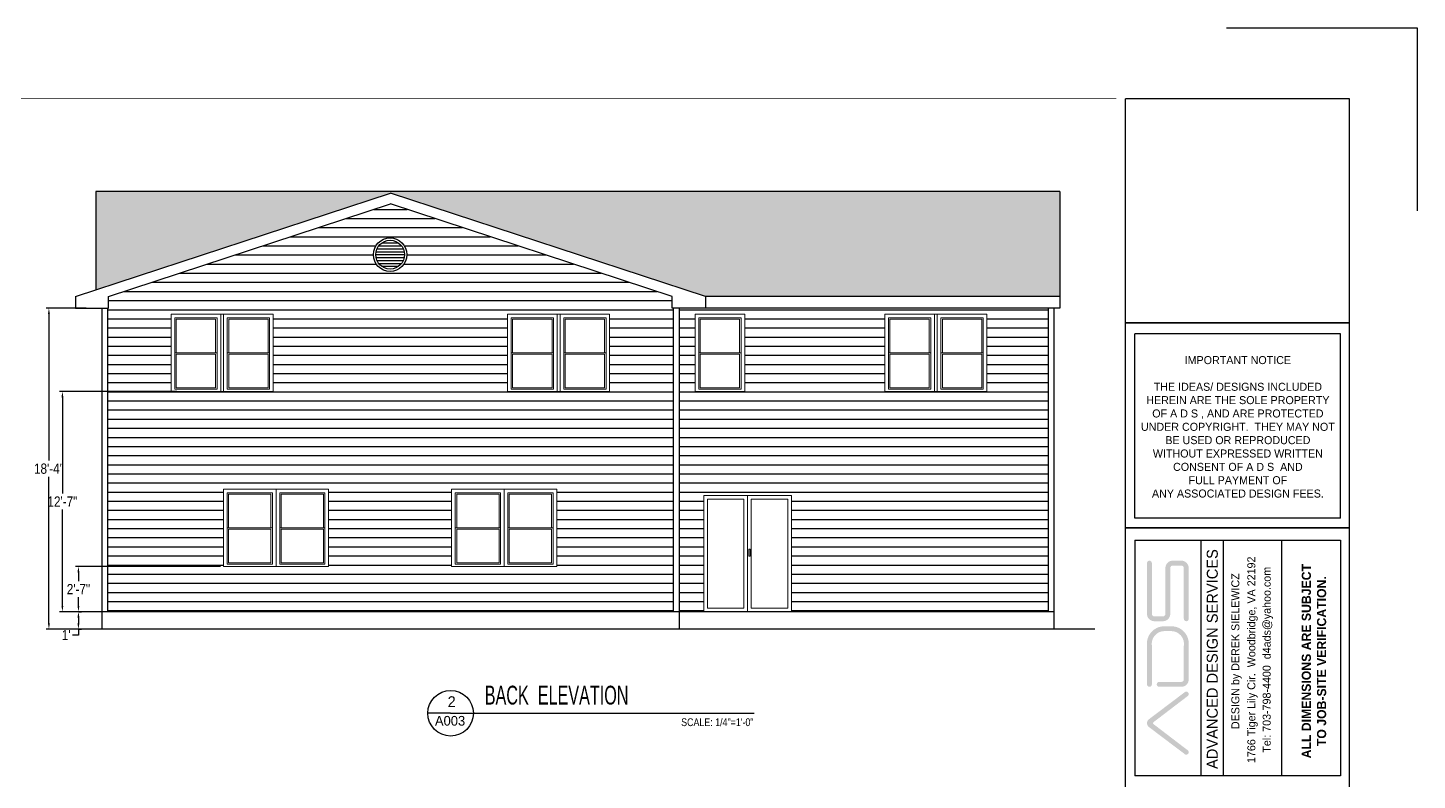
# Model space of a CAD drawing. Header units: inches. Extents: x -1842 to 12195, y -2228 to 2193.
# Drawn here: x 6454 to 7406, y 1028 to 1543 of the extents above; entities that cross this region are included whole.
import ezdxf

# ---------------------------------------------------------------- set-up
doc = ezdxf.new("R2010")
doc.units = ezdxf.units.IN
doc.header["$LTSCALE"] = 6
doc.header["$MEASUREMENT"] = 0
doc.linetypes.add('DASHED', pattern=[0.75, 0.5, -0.25])
doc.layers.add('A-GLAZ', color=151, linetype='Continuous', lineweight=13)
doc.layers.add('Title Block', color=7, linetype='Continuous')
doc.styles.add('ARCH', font='romans.shx', dxfattribs={"width": 0.75, "height": 8})
doc.styles.add('ARCHSTYLSHX', font='ARCHSTYL.SHX')
doc.styles.add('HS-DESIGN-PLAN', font='GOTHIC.TTF', dxfattribs={"height": 0.09375})
doc.styles.add('HS-DESIGN-TTLB', font='GOTHIC.TTF')
doc.styles.get("Standard").update_dxf_attribs({"font": 'ARIALN.TTF'})
doc.dimstyles.new('STANDARD$0', dxfattribs={"dimtxt": 6, "dimasz": 3, "dimexe": 4, "dimexo": 24, "dimgap": 0.5, "dimtad": 1, "dimdec": 1, "dimzin": 3, "dimdsep": 46, "dimlunit": 4, "dimtxsty": 'ARCHSTYLSHX', "dimblk1": 'OBLIQUE', "dimblk2": 'OBLIQUE', "dimsah": 1, "dimcen": 0.0625, "dimdle": 4, "dimadec": 0, "dimazin": 0, "dimtfac": 1, "dimtdec": 1, "dimtofl": 0, "dimtmove": 0, "dimatfit": 3, "dimldrblk": 'OBLIQUE', "dimfxl": 1, "dimfrac": 2, "dimtolj": 1, "dimtzin": 0, "dimlwd": 9, "dimlwe": 13, "dimarcsym": 0})
pattern_1 = [(180, (-2411.5, 0), (-4e-16, -6.25), [])]

# ---------------------------------------------------------------- blocks, each defined once
blk = doc.blocks.new('*D488')
at = {"layer": 'Defpoints', "color": 0, "transparency": 16777216}
for p in [(6588.05, 1174), (6488.59, 1143), (6588.05, 1143)]:
    blk.add_point(p, dxfattribs=at)
at = {"layer": 'Title Block', "color": 3, "lineweight": -2, "transparency": 16777216}
for p, q in [((6586.05, 1174), (6486.59, 1174)), ((6488.59, 1170), (6488.59, 1164.02)), ((6488.59, 1147), (6488.59, 1152.99)), ((6586.05, 1143), (6486.59, 1143))]:
    blk.add_line(p, q, dxfattribs=at)
at = {"layer": 'Title Block', "color": 3, "transparency": 16777216}
for points in [[(6487.92, 1170), (6489.25, 1170), (6488.59, 1174)], [(6487.92, 1147), (6489.25, 1147), (6488.59, 1143)]]:
    blk.add_solid(points, dxfattribs=at)
at = {"layer": 'Title Block', "color": 3, "transparency": 16777216, "insert": (6488.59, 1158.5), "char_height": 7, "attachment_point": 5}
blk.add_mtext('\\A1;2\'-7"', dxfattribs=at)
blk = doc.blocks.new('*D489')
at = {"layer": 'Defpoints', "color": 0, "transparency": 16777216}
for p in [(6557.96, 1294), (6477.6, 1143), (6557.96, 1143)]:
    blk.add_point(p, dxfattribs=at)
at = {"layer": 'Title Block', "color": 3, "lineweight": -2, "transparency": 16777216}
for p, q in [((6555.96, 1294), (6475.6, 1294)), ((6477.6, 1290), (6477.6, 1224.02)), ((6477.6, 1147), (6477.6, 1212.99)), ((6555.96, 1143), (6475.6, 1143))]:
    blk.add_line(p, q, dxfattribs=at)
at = {"layer": 'Title Block', "color": 3, "transparency": 16777216}
for points in [[(6476.94, 1290), (6478.27, 1290), (6477.6, 1294)], [(6476.94, 1147), (6478.27, 1147), (6477.6, 1143)]]:
    blk.add_solid(points, dxfattribs=at)
at = {"layer": 'Title Block', "color": 3, "transparency": 16777216, "insert": (6477.6, 1218.5), "char_height": 7, "attachment_point": 5}
blk.add_mtext('\\A1;12\'-7"', dxfattribs=at)
blk = doc.blocks.new('*D490')
at = {"layer": 'Defpoints', "color": 0, "transparency": 16777216}
for p in [(6487.09, 1143), (6487.09, 1131), (6488.59, 1131)]:
    blk.add_point(p, dxfattribs=at)
at = {"layer": 'Title Block', "color": 3, "lineweight": -2, "transparency": 16777216}
for p, q in [((6489.09, 1143), (6490.59, 1143)), ((6488.59, 1139), (6488.59, 1135)), ((6488.59, 1127), (6484.59, 1127)), ((6488.59, 1131), (6488.59, 1127)), ((6489.09, 1131), (6490.59, 1131))]:
    blk.add_line(p, q, dxfattribs=at)
at = {"layer": 'Title Block', "color": 3, "transparency": 16777216}
for points in [[(6487.92, 1139), (6489.25, 1139), (6488.59, 1143)], [(6487.92, 1135), (6489.25, 1135), (6488.59, 1131)]]:
    blk.add_solid(points, dxfattribs=at)
at = {"layer": 'Title Block', "color": 3, "transparency": 16777216, "insert": (6480.22, 1127), "char_height": 7, "attachment_point": 5}
blk.add_mtext("\\A1;1'", dxfattribs=at)
blk = doc.blocks.new('*D491')
at = {"layer": 'Defpoints', "color": 0, "transparency": 16777216}
for p in [(6495.83, 1351), (6468.36, 1131), (6498.37, 1131)]:
    blk.add_point(p, dxfattribs=at)
at = {"layer": 'Title Block', "color": 3, "lineweight": -2, "transparency": 16777216}
for p, q in [((6493.83, 1351), (6466.36, 1351)), ((6468.36, 1347), (6468.36, 1246.58)), ((6468.36, 1135), (6468.36, 1235.43)), ((6496.37, 1131), (6466.36, 1131))]:
    blk.add_line(p, q, dxfattribs=at)
at = {"layer": 'Title Block', "color": 3, "transparency": 16777216}
for points in [[(6467.69, 1347), (6469.03, 1347), (6468.36, 1351)], [(6467.69, 1135), (6469.03, 1135), (6468.36, 1131)]]:
    blk.add_solid(points, dxfattribs=at)
at = {"layer": 'Title Block', "color": 3, "transparency": 16777216, "insert": (6468.36, 1241), "char_height": 7, "attachment_point": 5}
blk.add_mtext('\\A1;18\'-4"', dxfattribs=at)

msp = doc.modelspace()

# ---------------------------------------------------------------- hatches: boundary and pattern name
h = msp.add_hatch()
h.set_pattern_fill('AR-RSHKE', color=15, scale=0.6)
h.set_pattern_definition([(0, (-2411.1, 1359.607), (15.3, 7.2), [3.6, -3, 4.2, -1.8, 5.4, -2.4]), (0, (-2407.5, 1359.907), (15.3, 7.2), [3, -11.4, 2.4, -3.6]), (0, (-2400.3, 1359.157), (15.3, 7.2), [1.8, -18.6]), (90, (-2411.1, 1359.6067), (-5.1, 7.2), [6.9, -21.9]), (90, (-2407.5, 1359.6067), (-5.1, 7.2), [6.75, -22.05]), (90, (-2404.5, 1359.6067), (-5.1, 7.2), [6.3, -22.5]), (90, (-2400.3, 1359.1567), (-5.1, 7.2), [6.9, -21.9]), (90, (-2398.5, 1359.1567), (-5.1, 7.2), [6.9, -21.9]), (90, (-2393.1, 1359.6067), (-5.1, 7.2), [6.6, -22.2])])
h.paths.add_polyline_path([(6702.4515449, 1429.9707975), (6918.3515449, 1359.0011909), (7161.3515449, 1359.0011909), (7161.3515449, 1431.0011909), (6500.5515449, 1431.0011909), (6500.5515449, 1363.6032034)])
h = msp.add_hatch()
h.set_pattern_fill('ANSI31', color=256, scale=16, angle=135)
h.set_pattern_definition([(180, (-6371.9983, -5172.2536), (-2e-16, -2), [])])
h.paths.add_polyline_path([(6712.1075663, 1387.7100466, 1), (6692.398202, 1387.7100466, 1)])
at = {"layer": 'Title Block', "linetype": 'DASHED'}
h = msp.add_hatch(dxfattribs=at)
h.set_pattern_fill('ANSI31', color=253, scale=50, angle=135)
h.set_pattern_definition(pattern_1)
h.paths.add_polyline_path([(6896.3515449, 1351.0011909), (6895.7228181, 1351.0011909), (6895.7228181, 1358.9886271), (6702.4515449, 1422.5198277), (6509.1802717, 1358.9886271), (6509.1802717, 1351.0011909), (6508.5515449, 1351.0011909), (6508.5515449, 1143.0011909), (6896.3515449, 1143.0011909)])
h.paths.add_polyline_path([(6816.44191, 1227.0011909), (6816.44191, 1174.0011909), (6780.44191, 1174.0011909), (6744.44191, 1174.0011909), (6744.44191, 1227.0011909), (6780.44191, 1227.0011909)], flags=16)
h.paths.add_polyline_path([(6782.94191, 1224.5011909), (6813.94191, 1224.5011909), (6813.94191, 1200.5011909), (6813.94191, 1175.5011909), (6782.94191, 1175.5011909), (6782.94191, 1200.5011909)], flags=0)
h.paths.add_polyline_path([(6777.94191, 1224.5011909), (6777.94191, 1200.5011909), (6777.94191, 1175.5011909), (6746.94191, 1175.5011909), (6746.94191, 1200.5011909), (6746.94191, 1224.5011909)], flags=0)
h.paths.add_polyline_path([(6783.94191, 1223.5011909), (6812.94191, 1223.5011909), (6812.94191, 1200.5011909), (6783.94191, 1200.5011909)], flags=0)
h.paths.add_polyline_path([(6776.94191, 1223.5011909), (6776.94191, 1200.5011909), (6747.94191, 1200.5011909), (6747.94191, 1223.5011909)], flags=0)
h.paths.add_polyline_path([(6782.7639021, 1294.0011909), (6782.7639021, 1347.0011909), (6816.7639021, 1347.0011909), (6818.7639021, 1347.0011909), (6852.7639021, 1347.0011909), (6852.7639021, 1294.0011909), (6818.7639021, 1294.0011909), (6816.7639021, 1294.0011909)], flags=16)
h.paths.add_polyline_path([(6785.2639021, 1295.5011909), (6785.2639021, 1320.5011909), (6785.2639021, 1344.5011909), (6814.2639021, 1344.5011909), (6814.2639021, 1320.5011909), (6814.2639021, 1295.5011909)], flags=0)
h.paths.add_polyline_path([(6786.2639021, 1296.5011909), (6786.2639021, 1319.5011909), (6813.2639021, 1319.5011909), (6813.2639021, 1296.5011909)], flags=0)
h.paths.add_polyline_path([(6783.94191, 1199.5011909), (6812.94191, 1199.5011909), (6812.94191, 1176.5011909), (6783.94191, 1176.5011909)], flags=0)
h.paths.add_polyline_path([(6776.94191, 1199.5011909), (6776.94191, 1176.5011909), (6747.94191, 1176.5011909), (6747.94191, 1199.5011909)], flags=0)
h.paths.add_polyline_path([(6821.2639021, 1295.5011909), (6821.2639021, 1320.5011909), (6821.2639021, 1344.5011909), (6850.2639021, 1344.5011909), (6850.2639021, 1320.5011909), (6850.2639021, 1295.5011909)], flags=0)
h.paths.add_polyline_path([(6822.2639021, 1296.5011909), (6822.2639021, 1319.5011909), (6849.2639021, 1319.5011909), (6849.2639021, 1296.5011909)], flags=0)
h.paths.add_polyline_path([(6786.2639021, 1320.5011909), (6786.2639021, 1343.5011909), (6813.2639021, 1343.5011909), (6813.2639021, 1320.5011909)], flags=0)
h.paths.add_polyline_path([(6822.2639021, 1320.5011909), (6822.2639021, 1343.5011909), (6849.2639021, 1343.5011909), (6849.2639021, 1320.5011909)], flags=0)
h.paths.add_polyline_path([(6660.0515449, 1227.0011909), (6660.0515449, 1174.0011909), (6624.0515449, 1174.0011909), (6588.0515449, 1174.0011909), (6588.0515449, 1227.0011909), (6624.0515449, 1227.0011909)], flags=16)
h.paths.add_polyline_path([(6657.5515449, 1224.5011909), (6657.5515449, 1200.5011909), (6657.5515449, 1175.5011909), (6626.5515449, 1175.5011909), (6626.5515449, 1200.5011909), (6626.5515449, 1224.5011909)], flags=0)
h.paths.add_polyline_path([(6656.5515449, 1223.5011909), (6656.5515449, 1200.5011909), (6627.5515449, 1200.5011909), (6627.5515449, 1223.5011909)], flags=0)
h.paths.add_polyline_path([(6656.5515449, 1199.5011909), (6656.5515449, 1176.5011909), (6627.5515449, 1176.5011909), (6627.5515449, 1199.5011909)], flags=0)
h.paths.add_polyline_path([(6690.798202, 1387.7100466, -1), (6713.7075663, 1387.7100466, -1)], flags=16)
h.paths.add_polyline_path([(6692.398202, 1387.7100466, -1), (6712.1075663, 1387.7100466, -1)], flags=0)
h.paths.add_polyline_path([(6621.5515449, 1224.5011909), (6621.5515449, 1200.5011909), (6621.5515449, 1175.5011909), (6590.5515449, 1175.5011909), (6590.5515449, 1200.5011909), (6590.5515449, 1224.5011909)], flags=0)
h.paths.add_polyline_path([(6620.5515449, 1223.5011909), (6620.5515449, 1200.5011909), (6591.5515449, 1200.5011909), (6591.5515449, 1223.5011909)], flags=0)
h.paths.add_polyline_path([(6622.1391877, 1294.0011909), (6588.1391877, 1294.0011909), (6586.1391877, 1294.0011909), (6552.1391877, 1294.0011909), (6552.1391877, 1347.0011909), (6586.1391877, 1347.0011909), (6588.1391877, 1347.0011909), (6622.1391877, 1347.0011909)], flags=16)
h.paths.add_polyline_path([(6619.6391877, 1295.5011909), (6590.6391877, 1295.5011909), (6590.6391877, 1320.5011909), (6590.6391877, 1344.5011909), (6619.6391877, 1344.5011909), (6619.6391877, 1320.5011909)], flags=0)
h.paths.add_polyline_path([(6618.6391877, 1296.5011909), (6591.6391877, 1296.5011909), (6591.6391877, 1319.5011909), (6618.6391877, 1319.5011909)], flags=0)
h.paths.add_polyline_path([(6620.5515449, 1199.5011909), (6620.5515449, 1176.5011909), (6591.5515449, 1176.5011909), (6591.5515449, 1199.5011909)], flags=0)
h.paths.add_polyline_path([(6591.6391877, 1320.5011909), (6591.6391877, 1343.5011909), (6618.6391877, 1343.5011909), (6618.6391877, 1320.5011909)], flags=0)
h.paths.add_polyline_path([(6583.6391877, 1295.5011909), (6554.6391877, 1295.5011909), (6554.6391877, 1320.5011909), (6554.6391877, 1344.5011909), (6583.6391877, 1344.5011909), (6583.6391877, 1320.5011909)], flags=0)
h.paths.add_polyline_path([(6582.6391877, 1296.5011909), (6555.6391877, 1296.5011909), (6555.6391877, 1319.5011909), (6582.6391877, 1319.5011909)], flags=0)
h.paths.add_polyline_path([(6555.6391877, 1320.5011909), (6555.6391877, 1343.5011909), (6582.6391877, 1343.5011909), (6582.6391877, 1320.5011909)], flags=0)
h = msp.add_hatch(dxfattribs=at)
h.set_pattern_fill('ANSI31', color=253, scale=50, angle=135)
h.set_pattern_definition(pattern_1)
h.paths.add_polyline_path([(7153.3515449, 1351.0011909), (6918.3515449, 1351.0011909), (6900.3515449, 1351.0011909), (6900.3515449, 1251.0011909), (6900.3515449, 1143.0011909), (6917.3515449, 1143.0011909), (6917.3515449, 1222.6788108), (6947.3515449, 1222.6788108), (6977.3515449, 1222.6788108), (6977.3515449, 1143.0011909), (7153.3515449, 1143.0011909)])
h.paths.add_polyline_path([(7041.3515449, 1294.0011909), (7041.3515449, 1347.0011909), (7075.3515449, 1347.0011909), (7077.3515449, 1347.0011909), (7111.3515449, 1347.0011909), (7111.3515449, 1294.0011909), (7077.3515449, 1294.0011909), (7075.3515449, 1294.0011909)], flags=16)
h.paths.add_polyline_path([(7043.8515449, 1295.5011909), (7043.8515449, 1320.5011909), (7043.8515449, 1344.5011909), (7072.8515449, 1344.5011909), (7072.8515449, 1320.5011909), (7072.8515449, 1295.5011909)], flags=0)
h.paths.add_polyline_path([(7044.8515449, 1296.5011909), (7044.8515449, 1319.5011909), (7071.8515449, 1319.5011909), (7071.8515449, 1296.5011909)], flags=0)
h.paths.add_polyline_path([(7079.8515449, 1295.5011909), (7079.8515449, 1320.5011909), (7079.8515449, 1344.5011909), (7108.8515449, 1344.5011909), (7108.8515449, 1320.5011909), (7108.8515449, 1295.5011909)], flags=0)
h.paths.add_polyline_path([(7080.8515449, 1296.5011909), (7080.8515449, 1319.5011909), (7107.8515449, 1319.5011909), (7107.8515449, 1296.5011909)], flags=0)
h.paths.add_polyline_path([(7044.8515449, 1320.5011909), (7044.8515449, 1343.5011909), (7071.8515449, 1343.5011909), (7071.8515449, 1320.5011909)], flags=0)
h.paths.add_polyline_path([(7080.8515449, 1320.5011909), (7080.8515449, 1343.5011909), (7107.8515449, 1343.5011909), (7107.8515449, 1320.5011909)], flags=0)
h.paths.add_polyline_path([(6945.3515449, 1294.0011909), (6911.3515449, 1294.0011909), (6911.3515449, 1347.0011909), (6945.3515449, 1347.0011909)], flags=16)
h.paths.add_polyline_path([(6942.8515449, 1295.5011909), (6913.8515449, 1295.5011909), (6913.8515449, 1320.5011909), (6913.8515449, 1344.5011909), (6942.8515449, 1344.5011909), (6942.8515449, 1320.5011909)], flags=0)
h.paths.add_polyline_path([(6941.8515449, 1296.5011909), (6914.8515449, 1296.5011909), (6914.8515449, 1319.5011909), (6941.8515449, 1319.5011909)], flags=0)
h.paths.add_polyline_path([(6914.8515449, 1320.5011909), (6914.8515449, 1343.5011909), (6941.8515449, 1343.5011909), (6941.8515449, 1320.5011909)], flags=0)
at = {"layer": 'Title Block'}
h = msp.add_hatch(color=256, dxfattribs=at)
h.paths.add_polyline_path([(7249.0414237, 1085.2007088, 0.1912949762), (7249.7094038, 1086.2357146), (7249.7094038, 1086.8827609, 0.1065363828), (7249.4308099, 1087.5283805, 0.1989123674), (7248.3476186, 1088.2051502), (7247.7969433, 1088.2051502, 0.1139636446), (7247.1031382, 1087.9177667), (7222.5233649, 1069.3396385, 0.5149988252), (7222.5233649, 1063.9055228), (7247.1031382, 1045.3273946, 0.1139636446), (7247.7969433, 1045.0400111), (7248.3476186, 1045.0400111, 0.1989123674), (7249.4308099, 1045.7167808, 0.1065363829), (7249.7094038, 1046.3624004), (7249.7094038, 1047.0094467, 0.1912949762), (7249.0414237, 1048.0444525), (7225.6269958, 1065.9289213, -0.5343557179), (7225.6269958, 1067.31624)])
h.paths.add_polyline_path([(7244.7030532, 1091.5427173, 0.4142135624), (7249.7094038, 1096.5490679), (7249.7094038, 1119.6888045, 0.440849221), (7238.027919, 1133.0390729), (7232.8055681, 1133.0390729, 0.440849221), (7221.1240833, 1119.6888045), (7221.1240833, 1093.2115008, 0.4142135624), (7222.7928668, 1091.5427173, 0.4142135624), (7224.4616504, 1093.2115008), (7224.4616504, 1119.6888045, -0.4500136067), (7232.8055681, 1129.7015058), (7238.027919, 1129.7015058, -0.4500136067), (7246.3718367, 1119.6888045), (7246.3718367, 1096.5490679, -0.4142135624), (7244.7030532, 1094.8802844), (7229.468001, 1094.8802844, 0.4142135624), (7227.7992175, 1093.2115008, 0.4142135624), (7229.468001, 1091.5427173)])
h.paths.add_polyline_path([(7233.74796, 1141.480773, -0.4142135624), (7232.0791765, 1139.8119895), (7226.1304339, 1139.8119895, -0.4142135624), (7224.4616504, 1141.480773), (7224.4616504, 1176.3019944, 0.4142135624), (7222.7928668, 1177.9707779, 0.4142135624), (7221.1240833, 1176.3019944), (7221.1240833, 1141.480773, 0.4142135624), (7226.1304339, 1136.4744224), (7232.0791765, 1136.4744224, 0.4142135624), (7237.0855271, 1141.480773), (7237.0855271, 1172.9644273, -0.4142135624), (7238.7543106, 1174.6332108), (7244.7030532, 1174.6332108, -0.4142135624), (7246.3718367, 1172.9644273), (7246.3718367, 1138.1432059, 0.4142135624), (7248.0406203, 1136.4744224, 0.4142135624), (7249.7094038, 1138.1432059), (7249.7094038, 1172.9644273, 0.4142135624), (7244.7030532, 1177.9707779), (7238.7543106, 1177.9707779, 0.4142135624), (7233.74796, 1172.9644273)])
h = msp.add_hatch(color=256, dxfattribs=at)
h.paths.add_polyline_path([(7249.0414237, 1085.2007088, 0.1912949762), (7249.7094038, 1086.2357146), (7249.7094038, 1086.8827609, 0.1065363828), (7249.4308099, 1087.5283805, 0.1989123674), (7248.3476186, 1088.2051502), (7247.7969433, 1088.2051502, 0.1139636446), (7247.1031382, 1087.9177667), (7222.5233649, 1069.3396385, 0.5149988252), (7222.5233649, 1063.9055228), (7247.1031382, 1045.3273946, 0.1139636446), (7247.7969433, 1045.0400111), (7248.3476186, 1045.0400111, 0.1989123674), (7249.4308099, 1045.7167808, 0.1065363829), (7249.7094038, 1046.3624004), (7249.7094038, 1047.0094467, 0.1912949762), (7249.0414237, 1048.0444525), (7225.6269958, 1065.9289213, -0.5343557179), (7225.6269958, 1067.31624)])
h.paths.add_polyline_path([(7244.7030532, 1091.5427173, 0.4142135624), (7249.7094038, 1096.5490679), (7249.7094038, 1119.6888045, 0.440849221), (7238.027919, 1133.0390729), (7232.8055681, 1133.0390729, 0.440849221), (7221.1240833, 1119.6888045), (7221.1240833, 1093.2115008, 0.4142135624), (7222.7928668, 1091.5427173, 0.4142135624), (7224.4616504, 1093.2115008), (7224.4616504, 1119.6888045, -0.4500136067), (7232.8055681, 1129.7015058), (7238.027919, 1129.7015058, -0.4500136067), (7246.3718367, 1119.6888045), (7246.3718367, 1096.5490679, -0.4142135624), (7244.7030532, 1094.8802844), (7229.468001, 1094.8802844, 0.4142135624), (7227.7992175, 1093.2115008, 0.4142135624), (7229.468001, 1091.5427173)])
h.paths.add_polyline_path([(7233.74796, 1141.480773, -0.4142135624), (7232.0791765, 1139.8119895), (7226.1304339, 1139.8119895, -0.4142135624), (7224.4616504, 1141.480773), (7224.4616504, 1176.3019944, 0.4142135624), (7222.7928668, 1177.9707779, 0.4142135624), (7221.1240833, 1176.3019944), (7221.1240833, 1141.480773, 0.4142135624), (7226.1304339, 1136.4744224), (7232.0791765, 1136.4744224, 0.4142135624), (7237.0855271, 1141.480773), (7237.0855271, 1172.9644273, -0.4142135624), (7238.7543106, 1174.6332108), (7244.7030532, 1174.6332108, -0.4142135624), (7246.3718367, 1172.9644273), (7246.3718367, 1138.1432059, 0.4142135624), (7248.0406203, 1136.4744224, 0.4142135624), (7249.7094038, 1138.1432059), (7249.7094038, 1172.9644273, 0.4142135624), (7244.7030532, 1177.9707779), (7238.7543106, 1177.9707779, 0.4142135624), (7233.74796, 1172.9644273)])

# ---------------------------------------------------------------- linework, layer by layer
for p, q in [((6486.5515449, 1359.0011909), (6702.4515449, 1429.9707975)), ((7161.3515449, 1431.0011909), (6500.5515449, 1431.0011909)), ((6500.5515449, 1431.0011909), (6500.5515449, 1363.6032034)), ((6918.3515449, 1359.0011909), (6702.4515449, 1429.9707975)), ((7161.3515449, 1431.0011909), (7161.3515449, 1351.0011909)), ((6509.1802717, 1358.9886271), (6702.4515449, 1422.5198277)), ((6895.7228181, 1358.9886271), (6702.4515449, 1422.5198277)), ((6486.5515449, 1359.0011909), (6486.5515449, 1351.0011909)), ((6509.1802717, 1351.0011909), (6509.1802717, 1358.9760634)), ((6895.7228181, 1351.0011909), (6895.7228181, 1358.9760634)), ((7161.3515449, 1359.0011909), (6918.3515449, 1359.0011909)), ((6918.3515449, 1359.0011909), (6918.3515449, 1351.0011909)), ((6486.5515449, 1351.0011909), (6509.1802717, 1351.0011909)), ((6504.5515449, 1351.0011909), (6504.5515449, 1131.0011909)), ((6508.5515449, 1351.0011909), (6508.5515449, 1143.0011909)), ((6918.3515449, 1351.0011909), (6895.7228181, 1351.0011909)), ((6896.3515449, 1351.0011909), (6896.3515449, 1143.0011909)), ((6900.3515449, 1351.0011909), (6900.3515449, 1131.0011909)), ((6900.3515449, 1351.0011909), (6900.3515449, 1251.0011909)), ((7161.3515449, 1351.0011909), (6918.3515449, 1351.0011909)), ((7153.3515449, 1351.0011909), (7153.3515449, 1143.0011909)), ((7157.3515449, 1351.0011909), (7157.3515449, 1131.0011909)), ((7157.3515449, 1143.0011909), (6504.5515449, 1143.0011909)), ((7185.3490218, 1131.0011909), (6484.0504856, 1131.0011909)), ((6743.7238475, 1073.4100387), (6728.093459, 1073.4100387)), ((6743.7238475, 1073.4100387), (6728.093459, 1073.4100387)), ((6743.7238475, 1073.4100387), (6951.920014, 1073.4100387)), ((6743.7238475, 1073.4100387), (6951.920014, 1073.4100387))]:
    msp.add_line(p, q)
msp.add_lwpolyline([(5705.046575, 1494.6223555, 0.5, 0.5, 0), (7200.1058097, 1494.6223555, 0, 0, 0), (7200.1058097, 368.173134, 0.5, 0.5, 0), (5705.046575, 368.173134, 0.5, 0.5, 0)], format="xyseb")
for centre, radius in [((6702.2528842, 1387.7100466), 11.4546822), ((6702.2528842, 1387.7100466), 9.8546822), ((6743.7238475, 1073.4100387), 15.6303885), ((6743.7238475, 1073.4100387), 15.6303885)]:
    msp.add_circle(centre, radius)
at = {"layer": 'A-GLAZ', "lineweight": 9}
for p, q in [((6586.1391877, 1347.0011909), (6552.1391877, 1347.0011909)), ((6552.1391877, 1347.0011909), (6586.1391877, 1347.0011909)), ((6552.1391877, 1347.0011909), (6586.1391877, 1347.0011909)), ((6552.1391877, 1294.0011909), (6552.1391877, 1347.0011909)), ((6583.6391877, 1344.5011909), (6554.6391877, 1344.5011909)), ((6554.6391877, 1320.5011909), (6554.6391877, 1344.5011909)), ((6555.6391877, 1343.5011909), (6555.6391877, 1320.5011909)), ((6555.6391877, 1343.5011909), (6582.6391877, 1343.5011909)), ((6582.6391877, 1343.5011909), (6582.6391877, 1320.5011909)), ((6583.6391877, 1320.5011909), (6583.6391877, 1344.5011909)), ((6586.1391877, 1347.0011909), (6586.1391877, 1294.0011909)), ((6586.1391877, 1347.0011909), (6588.1391877, 1347.0011909)), ((6622.1391877, 1347.0011909), (6588.1391877, 1347.0011909)), ((6588.1391877, 1347.0011909), (6622.1391877, 1347.0011909)), ((6588.1391877, 1347.0011909), (6622.1391877, 1347.0011909)), ((6588.1391877, 1294.0011909), (6588.1391877, 1347.0011909)), ((6619.6391877, 1344.5011909), (6590.6391877, 1344.5011909)), ((6590.6391877, 1320.5011909), (6590.6391877, 1344.5011909)), ((6591.6391877, 1343.5011909), (6591.6391877, 1320.5011909)), ((6591.6391877, 1343.5011909), (6618.6391877, 1343.5011909)), ((6618.6391877, 1343.5011909), (6618.6391877, 1320.5011909)), ((6619.6391877, 1320.5011909), (6619.6391877, 1344.5011909)), ((6622.1391877, 1347.0011909), (6622.1391877, 1294.0011909)), ((6816.7639021, 1347.0011909), (6782.7639021, 1347.0011909)), ((6782.7639021, 1347.0011909), (6816.7639021, 1347.0011909)), ((6782.7639021, 1347.0011909), (6816.7639021, 1347.0011909)), ((6782.7639021, 1294.0011909), (6782.7639021, 1347.0011909)), ((6814.2639021, 1344.5011909), (6785.2639021, 1344.5011909)), ((6785.2639021, 1320.5011909), (6785.2639021, 1344.5011909)), ((6786.2639021, 1343.5011909), (6786.2639021, 1320.5011909)), ((6786.2639021, 1343.5011909), (6813.2639021, 1343.5011909)), ((6813.2639021, 1343.5011909), (6813.2639021, 1320.5011909)), ((6814.2639021, 1320.5011909), (6814.2639021, 1344.5011909)), ((6816.7639021, 1347.0011909), (6816.7639021, 1294.0011909)), ((6816.7639021, 1347.0011909), (6818.7639021, 1347.0011909)), ((6852.7639021, 1347.0011909), (6818.7639021, 1347.0011909)), ((6818.7639021, 1347.0011909), (6852.7639021, 1347.0011909)), ((6818.7639021, 1347.0011909), (6852.7639021, 1347.0011909)), ((6818.7639021, 1294.0011909), (6818.7639021, 1347.0011909)), ((6850.2639021, 1344.5011909), (6821.2639021, 1344.5011909)), ((6821.2639021, 1320.5011909), (6821.2639021, 1344.5011909)), ((6822.2639021, 1343.5011909), (6822.2639021, 1320.5011909)), ((6822.2639021, 1343.5011909), (6849.2639021, 1343.5011909)), ((6849.2639021, 1343.5011909), (6849.2639021, 1320.5011909)), ((6850.2639021, 1320.5011909), (6850.2639021, 1344.5011909)), ((6852.7639021, 1347.0011909), (6852.7639021, 1294.0011909)), ((6945.3515449, 1347.0011909), (6911.3515449, 1347.0011909)), ((6911.3515449, 1347.0011909), (6945.3515449, 1347.0011909)), ((6911.3515449, 1347.0011909), (6945.3515449, 1347.0011909)), ((6911.3515449, 1294.0011909), (6911.3515449, 1347.0011909)), ((6942.8515449, 1344.5011909), (6913.8515449, 1344.5011909)), ((6913.8515449, 1320.5011909), (6913.8515449, 1344.5011909)), ((6914.8515449, 1343.5011909), (6914.8515449, 1320.5011909)), ((6914.8515449, 1343.5011909), (6941.8515449, 1343.5011909)), ((6941.8515449, 1343.5011909), (6941.8515449, 1320.5011909)), ((6942.8515449, 1320.5011909), (6942.8515449, 1344.5011909)), ((6945.3515449, 1347.0011909), (6945.3515449, 1294.0011909)), ((7075.3515449, 1347.0011909), (7041.3515449, 1347.0011909)), ((7041.3515449, 1347.0011909), (7075.3515449, 1347.0011909)), ((7041.3515449, 1347.0011909), (7075.3515449, 1347.0011909)), ((7041.3515449, 1294.0011909), (7041.3515449, 1347.0011909)), ((7072.8515449, 1344.5011909), (7043.8515449, 1344.5011909)), ((7043.8515449, 1320.5011909), (7043.8515449, 1344.5011909)), ((7044.8515449, 1343.5011909), (7044.8515449, 1320.5011909)), ((7044.8515449, 1343.5011909), (7071.8515449, 1343.5011909)), ((7071.8515449, 1343.5011909), (7071.8515449, 1320.5011909)), ((7072.8515449, 1320.5011909), (7072.8515449, 1344.5011909)), ((7075.3515449, 1347.0011909), (7075.3515449, 1294.0011909)), ((7075.3515449, 1347.0011909), (7077.3515449, 1347.0011909)), ((7111.3515449, 1347.0011909), (7077.3515449, 1347.0011909)), ((7077.3515449, 1347.0011909), (7111.3515449, 1347.0011909)), ((7077.3515449, 1347.0011909), (7111.3515449, 1347.0011909)), ((7077.3515449, 1294.0011909), (7077.3515449, 1347.0011909)), ((7108.8515449, 1344.5011909), (7079.8515449, 1344.5011909)), ((7079.8515449, 1320.5011909), (7079.8515449, 1344.5011909)), ((7080.8515449, 1343.5011909), (7080.8515449, 1320.5011909)), ((7080.8515449, 1343.5011909), (7107.8515449, 1343.5011909)), ((7107.8515449, 1343.5011909), (7107.8515449, 1320.5011909)), ((7108.8515449, 1320.5011909), (7108.8515449, 1344.5011909)), ((7111.3515449, 1347.0011909), (7111.3515449, 1294.0011909)), ((6554.6391877, 1320.5011909), (6554.6391877, 1295.5011909)), ((6554.6391877, 1320.5011909), (6583.6391877, 1320.5011909)), ((6555.6391877, 1319.5011909), (6555.6391877, 1296.5011909)), ((6555.6391877, 1319.5011909), (6582.6391877, 1319.5011909)), ((6582.6391877, 1296.5011909), (6582.6391877, 1319.5011909)), ((6583.6391877, 1295.5011909), (6583.6391877, 1320.5011909)), ((6590.6391877, 1320.5011909), (6590.6391877, 1295.5011909)), ((6590.6391877, 1320.5011909), (6619.6391877, 1320.5011909)), ((6591.6391877, 1319.5011909), (6591.6391877, 1296.5011909)), ((6591.6391877, 1319.5011909), (6618.6391877, 1319.5011909)), ((6618.6391877, 1296.5011909), (6618.6391877, 1319.5011909)), ((6619.6391877, 1295.5011909), (6619.6391877, 1320.5011909)), ((6785.2639021, 1320.5011909), (6785.2639021, 1295.5011909)), ((6785.2639021, 1320.5011909), (6814.2639021, 1320.5011909)), ((6786.2639021, 1319.5011909), (6786.2639021, 1296.5011909)), ((6786.2639021, 1319.5011909), (6813.2639021, 1319.5011909)), ((6813.2639021, 1296.5011909), (6813.2639021, 1319.5011909)), ((6814.2639021, 1295.5011909), (6814.2639021, 1320.5011909)), ((6821.2639021, 1320.5011909), (6821.2639021, 1295.5011909)), ((6821.2639021, 1320.5011909), (6850.2639021, 1320.5011909)), ((6822.2639021, 1319.5011909), (6822.2639021, 1296.5011909)), ((6822.2639021, 1319.5011909), (6849.2639021, 1319.5011909)), ((6849.2639021, 1296.5011909), (6849.2639021, 1319.5011909)), ((6850.2639021, 1295.5011909), (6850.2639021, 1320.5011909)), ((6913.8515449, 1320.5011909), (6913.8515449, 1295.5011909)), ((6913.8515449, 1320.5011909), (6942.8515449, 1320.5011909)), ((6914.8515449, 1319.5011909), (6914.8515449, 1296.5011909)), ((6914.8515449, 1319.5011909), (6941.8515449, 1319.5011909)), ((6941.8515449, 1296.5011909), (6941.8515449, 1319.5011909)), ((6942.8515449, 1295.5011909), (6942.8515449, 1320.5011909)), ((7043.8515449, 1320.5011909), (7043.8515449, 1295.5011909)), ((7043.8515449, 1320.5011909), (7072.8515449, 1320.5011909)), ((7044.8515449, 1319.5011909), (7044.8515449, 1296.5011909)), ((7044.8515449, 1319.5011909), (7071.8515449, 1319.5011909)), ((7071.8515449, 1296.5011909), (7071.8515449, 1319.5011909)), ((7072.8515449, 1295.5011909), (7072.8515449, 1320.5011909)), ((7079.8515449, 1320.5011909), (7079.8515449, 1295.5011909)), ((7079.8515449, 1320.5011909), (7108.8515449, 1320.5011909)), ((7080.8515449, 1319.5011909), (7080.8515449, 1296.5011909)), ((7080.8515449, 1319.5011909), (7107.8515449, 1319.5011909)), ((7107.8515449, 1296.5011909), (7107.8515449, 1319.5011909)), ((7108.8515449, 1295.5011909), (7108.8515449, 1320.5011909)), ((6554.6391877, 1295.5011909), (6583.6391877, 1295.5011909)), ((6555.6391877, 1296.5011909), (6582.6391877, 1296.5011909)), ((6590.6391877, 1295.5011909), (6619.6391877, 1295.5011909)), ((6591.6391877, 1296.5011909), (6618.6391877, 1296.5011909)), ((6785.2639021, 1295.5011909), (6814.2639021, 1295.5011909)), ((6786.2639021, 1296.5011909), (6813.2639021, 1296.5011909)), ((6821.2639021, 1295.5011909), (6850.2639021, 1295.5011909)), ((6822.2639021, 1296.5011909), (6849.2639021, 1296.5011909)), ((6913.8515449, 1295.5011909), (6942.8515449, 1295.5011909)), ((6914.8515449, 1296.5011909), (6941.8515449, 1296.5011909)), ((7043.8515449, 1295.5011909), (7072.8515449, 1295.5011909)), ((7044.8515449, 1296.5011909), (7071.8515449, 1296.5011909)), ((7079.8515449, 1295.5011909), (7108.8515449, 1295.5011909)), ((7080.8515449, 1296.5011909), (7107.8515449, 1296.5011909)), ((6552.1391877, 1294.0011909), (6586.1391877, 1294.0011909)), ((6586.1391877, 1294.0011909), (6552.1391877, 1294.0011909)), ((6552.1391877, 1294.0011909), (6586.1391877, 1294.0011909)), ((6586.1391877, 1294.0011909), (6552.1391877, 1294.0011909)), ((6586.1391877, 1294.0011909), (6588.1391877, 1294.0011909)), ((6588.1391877, 1294.0011909), (6622.1391877, 1294.0011909)), ((6622.1391877, 1294.0011909), (6588.1391877, 1294.0011909)), ((6588.1391877, 1294.0011909), (6622.1391877, 1294.0011909)), ((6622.1391877, 1294.0011909), (6588.1391877, 1294.0011909)), ((6782.7639021, 1294.0011909), (6816.7639021, 1294.0011909)), ((6816.7639021, 1294.0011909), (6782.7639021, 1294.0011909)), ((6782.7639021, 1294.0011909), (6816.7639021, 1294.0011909)), ((6816.7639021, 1294.0011909), (6782.7639021, 1294.0011909)), ((6816.7639021, 1294.0011909), (6818.7639021, 1294.0011909)), ((6818.7639021, 1294.0011909), (6852.7639021, 1294.0011909)), ((6852.7639021, 1294.0011909), (6818.7639021, 1294.0011909)), ((6818.7639021, 1294.0011909), (6852.7639021, 1294.0011909)), ((6852.7639021, 1294.0011909), (6818.7639021, 1294.0011909)), ((6911.3515449, 1294.0011909), (6945.3515449, 1294.0011909)), ((6945.3515449, 1294.0011909), (6911.3515449, 1294.0011909)), ((6911.3515449, 1294.0011909), (6945.3515449, 1294.0011909)), ((6945.3515449, 1294.0011909), (6911.3515449, 1294.0011909)), ((7041.3515449, 1294.0011909), (7075.3515449, 1294.0011909)), ((7075.3515449, 1294.0011909), (7041.3515449, 1294.0011909)), ((7041.3515449, 1294.0011909), (7075.3515449, 1294.0011909)), ((7075.3515449, 1294.0011909), (7041.3515449, 1294.0011909)), ((7075.3515449, 1294.0011909), (7077.3515449, 1294.0011909)), ((7077.3515449, 1294.0011909), (7111.3515449, 1294.0011909)), ((7111.3515449, 1294.0011909), (7077.3515449, 1294.0011909)), ((7077.3515449, 1294.0011909), (7111.3515449, 1294.0011909)), ((7111.3515449, 1294.0011909), (7077.3515449, 1294.0011909)), ((6624.0515449, 1227.0011909), (6588.0515449, 1227.0011909)), ((6588.0515449, 1227.0011909), (6624.0515449, 1227.0011909)), ((6588.0515449, 1227.0011909), (6624.0515449, 1227.0011909)), ((6588.0515449, 1174.0011909), (6588.0515449, 1227.0011909)), ((6621.5515449, 1224.5011909), (6590.5515449, 1224.5011909)), ((6590.5515449, 1200.5011909), (6590.5515449, 1224.5011909)), ((6591.5515449, 1223.5011909), (6591.5515449, 1200.5011909)), ((6591.5515449, 1223.5011909), (6620.5515449, 1223.5011909)), ((6620.5515449, 1223.5011909), (6620.5515449, 1200.5011909)), ((6621.5515449, 1200.5011909), (6621.5515449, 1224.5011909)), ((6660.0515449, 1227.0011909), (6624.0515449, 1227.0011909)), ((6624.0515449, 1227.0011909), (6660.0515449, 1227.0011909)), ((6624.0515449, 1227.0011909), (6660.0515449, 1227.0011909)), ((6624.0515449, 1174.0011909), (6624.0515449, 1227.0011909)), ((6624.0515449, 1227.0011909), (6624.0515449, 1174.0011909)), ((6657.5515449, 1224.5011909), (6626.5515449, 1224.5011909)), ((6626.5515449, 1200.5011909), (6626.5515449, 1224.5011909)), ((6627.5515449, 1223.5011909), (6627.5515449, 1200.5011909)), ((6627.5515449, 1223.5011909), (6656.5515449, 1223.5011909)), ((6656.5515449, 1223.5011909), (6656.5515449, 1200.5011909)), ((6657.5515449, 1200.5011909), (6657.5515449, 1224.5011909)), ((6660.0515449, 1227.0011909), (6660.0515449, 1174.0011909)), ((6780.44191, 1227.0011909), (6744.44191, 1227.0011909)), ((6744.44191, 1227.0011909), (6780.44191, 1227.0011909)), ((6744.44191, 1227.0011909), (6780.44191, 1227.0011909)), ((6744.44191, 1174.0011909), (6744.44191, 1227.0011909)), ((6777.94191, 1224.5011909), (6746.94191, 1224.5011909)), ((6746.94191, 1200.5011909), (6746.94191, 1224.5011909)), ((6747.94191, 1223.5011909), (6747.94191, 1200.5011909)), ((6747.94191, 1223.5011909), (6776.94191, 1223.5011909)), ((6776.94191, 1223.5011909), (6776.94191, 1200.5011909)), ((6777.94191, 1200.5011909), (6777.94191, 1224.5011909)), ((6816.44191, 1227.0011909), (6780.44191, 1227.0011909)), ((6780.44191, 1227.0011909), (6816.44191, 1227.0011909)), ((6780.44191, 1227.0011909), (6816.44191, 1227.0011909)), ((6780.44191, 1174.0011909), (6780.44191, 1227.0011909)), ((6780.44191, 1227.0011909), (6780.44191, 1174.0011909)), ((6813.94191, 1224.5011909), (6782.94191, 1224.5011909)), ((6782.94191, 1200.5011909), (6782.94191, 1224.5011909)), ((6783.94191, 1223.5011909), (6783.94191, 1200.5011909)), ((6783.94191, 1223.5011909), (6812.94191, 1223.5011909)), ((6812.94191, 1223.5011909), (6812.94191, 1200.5011909)), ((6813.94191, 1200.5011909), (6813.94191, 1224.5011909)), ((6816.44191, 1227.0011909), (6816.44191, 1174.0011909)), ((6917.3515449, 1222.6788108), (6917.3515449, 1143.0011909)), ((6947.3515449, 1222.6788108), (6917.3515449, 1222.6788108)), ((6917.3515449, 1222.6788108), (6947.3515449, 1222.6788108)), ((6917.3515449, 1143.0011909), (6917.3515449, 1222.6788108)), ((6944.8515449, 1220.1788108), (6919.8515449, 1220.1788108)), ((6919.8515449, 1183.4887063), (6919.8515449, 1220.1788108)), ((6944.8515449, 1183.4887063), (6944.8515449, 1220.1788108)), ((6947.3515449, 1222.6788108), (6947.3515449, 1143.0011909)), ((6947.3515449, 1143.0011909), (6947.3515449, 1222.6788108)), ((6947.3515449, 1143.0011909), (6947.3515449, 1222.6788108)), ((6947.3515449, 1222.6788108), (6947.3515449, 1143.0011909)), ((6947.3515449, 1222.6788108), (6947.3515449, 1143.0011909)), ((6947.3515449, 1143.0011909), (6947.3515449, 1222.6788108)), ((6947.3515449, 1143.0011909), (6947.3515449, 1222.6788108)), ((6947.3515449, 1222.6788108), (6977.3515449, 1222.6788108)), ((6977.3515449, 1222.6788108), (6947.3515449, 1222.6788108)), ((6947.3515449, 1222.6788108), (6947.3515449, 1143.0011909)), ((6949.8515449, 1220.1788108), (6974.8515449, 1220.1788108)), ((6949.8515449, 1183.4887063), (6949.8515449, 1220.1788108)), ((6974.8515449, 1183.4887063), (6974.8515449, 1220.1788108)), ((6977.3515449, 1222.6788108), (6977.3515449, 1143.0011909)), ((6977.3515449, 1143.0011909), (6977.3515449, 1222.6788108)), ((6590.5515449, 1200.5011909), (6590.5515449, 1175.5011909)), ((6590.5515449, 1200.5011909), (6621.5515449, 1200.5011909)), ((6621.5515449, 1175.5011909), (6621.5515449, 1200.5011909)), ((6626.5515449, 1200.5011909), (6626.5515449, 1175.5011909)), ((6626.5515449, 1200.5011909), (6657.5515449, 1200.5011909)), ((6657.5515449, 1175.5011909), (6657.5515449, 1200.5011909)), ((6746.94191, 1200.5011909), (6746.94191, 1175.5011909)), ((6746.94191, 1200.5011909), (6777.94191, 1200.5011909)), ((6777.94191, 1175.5011909), (6777.94191, 1200.5011909)), ((6782.94191, 1200.5011909), (6782.94191, 1175.5011909)), ((6782.94191, 1200.5011909), (6813.94191, 1200.5011909)), ((6813.94191, 1175.5011909), (6813.94191, 1200.5011909)), ((6591.5515449, 1199.5011909), (6591.5515449, 1176.5011909)), ((6591.5515449, 1199.5011909), (6620.5515449, 1199.5011909)), ((6620.5515449, 1176.5011909), (6620.5515449, 1199.5011909)), ((6627.5515449, 1199.5011909), (6627.5515449, 1176.5011909)), ((6627.5515449, 1199.5011909), (6656.5515449, 1199.5011909)), ((6656.5515449, 1176.5011909), (6656.5515449, 1199.5011909)), ((6747.94191, 1199.5011909), (6747.94191, 1176.5011909)), ((6747.94191, 1199.5011909), (6776.94191, 1199.5011909)), ((6776.94191, 1176.5011909), (6776.94191, 1199.5011909)), ((6783.94191, 1199.5011909), (6783.94191, 1176.5011909)), ((6783.94191, 1199.5011909), (6812.94191, 1199.5011909)), ((6812.94191, 1176.5011909), (6812.94191, 1199.5011909)), ((6919.8515449, 1183.4887063), (6919.8515449, 1145.5011909)), ((6944.8515449, 1145.5011909), (6944.8515449, 1183.4887063)), ((6949.8515449, 1145.5011909), (6949.8515449, 1183.4887063)), ((6974.8515449, 1183.4887063), (6974.8515449, 1145.5011909)), ((6588.0515449, 1174.0011909), (6624.0515449, 1174.0011909)), ((6624.0515449, 1174.0011909), (6588.0515449, 1174.0011909)), ((6588.0515449, 1174.0011909), (6624.0515449, 1174.0011909)), ((6624.0515449, 1174.0011909), (6588.0515449, 1174.0011909)), ((6590.5515449, 1175.5011909), (6621.5515449, 1175.5011909)), ((6591.5515449, 1176.5011909), (6620.5515449, 1176.5011909)), ((6624.0515449, 1174.0011909), (6660.0515449, 1174.0011909)), ((6660.0515449, 1174.0011909), (6624.0515449, 1174.0011909)), ((6624.0515449, 1174.0011909), (6660.0515449, 1174.0011909)), ((6660.0515449, 1174.0011909), (6624.0515449, 1174.0011909)), ((6626.5515449, 1175.5011909), (6657.5515449, 1175.5011909)), ((6627.5515449, 1176.5011909), (6656.5515449, 1176.5011909)), ((6744.44191, 1174.0011909), (6780.44191, 1174.0011909)), ((6780.44191, 1174.0011909), (6744.44191, 1174.0011909)), ((6744.44191, 1174.0011909), (6780.44191, 1174.0011909)), ((6780.44191, 1174.0011909), (6744.44191, 1174.0011909)), ((6746.94191, 1175.5011909), (6777.94191, 1175.5011909)), ((6747.94191, 1176.5011909), (6776.94191, 1176.5011909)), ((6780.44191, 1174.0011909), (6816.44191, 1174.0011909)), ((6816.44191, 1174.0011909), (6780.44191, 1174.0011909)), ((6780.44191, 1174.0011909), (6816.44191, 1174.0011909)), ((6816.44191, 1174.0011909), (6780.44191, 1174.0011909)), ((6782.94191, 1175.5011909), (6813.94191, 1175.5011909)), ((6783.94191, 1176.5011909), (6812.94191, 1176.5011909)), ((6917.3515449, 1143.0011909), (6947.3515449, 1143.0011909)), ((6947.3515449, 1143.0011909), (6917.3515449, 1143.0011909)), ((6917.3515449, 1143.0011909), (6947.3515449, 1143.0011909)), ((6919.8515449, 1145.5011909), (6944.8515449, 1145.5011909)), ((6977.3515449, 1143.0011909), (6947.3515449, 1143.0011909)), ((6947.3515449, 1143.0011909), (6977.3515449, 1143.0011909)), ((6977.3515449, 1143.0011909), (6947.3515449, 1143.0011909)), ((6974.8515449, 1145.5011909), (6949.8515449, 1145.5011909))]:
    msp.add_line(p, q, dxfattribs=at)
msp.add_lwpolyline([(6948.20856, 1185.9031806), (6948.9793147, 1185.9031806), (6948.9793147, 1181.0742321), (6948.20856, 1181.0742321)], close=True, dxfattribs=at)
at = {"layer": 'Title Block'}
for p, q in [((7275.5619679, 1543.1993155), (7406.3655529, 1543.1993155)), ((7275.5619679, 1543.1993155), (7406.3655529, 1543.1993155)), ((7275.5619679, 1543.1993155), (7406.3655529, 1543.1993155)), ((7275.5619679, 1543.1993155), (7406.3655529, 1543.1993155)), ((7275.5619679, 1543.1993155), (7406.3655529, 1543.1993155)), ((7275.5619679, 1543.1993155), (7406.3655529, 1543.1993155)), ((7275.5619679, 1543.1993155), (7406.3655529, 1543.1993155)), ((7275.5619679, 1543.1993155), (7406.3655529, 1543.1993155)), ((7406.3655529, 1543.1993155), (7406.3655529, 1417.7088355)), ((7406.3655529, 1543.1993155), (7406.3655529, 1417.7088355)), ((7406.3655529, 1543.1993155), (7406.3655529, 1417.7088355)), ((7406.3655529, 1543.1993155), (7406.3655529, 1417.7088355)), ((7406.3655529, 1543.1993155), (7406.3655529, 1417.7088355)), ((7406.3655529, 1543.1993155), (7406.3655529, 1417.7088355)), ((7406.3655529, 1543.1993155), (7406.3655529, 1417.7088355)), ((7406.3655529, 1543.1993155), (7406.3655529, 1417.7088355)), ((7406.3655529, 1543.1993155), (7406.3655529, 1417.7088355)), ((7406.3655529, 1543.1993155), (7406.3655529, 1417.7088355)), ((7406.3655529, 1543.1993155), (7406.3655529, 1417.7088355)), ((7406.3655529, 1543.1993155), (7406.3655529, 1417.7088355)), ((7406.3655529, 1543.1993155), (7406.3655529, 1417.7088355)), ((7406.3655529, 1543.1993155), (7406.3655529, 1417.7088355)), ((7406.3655529, 1543.1993155), (7406.3655529, 1417.7088355)), ((7406.3655529, 1543.1993155), (7406.3655529, 1417.7088355)), ((7406.3655529, 1543.1993155), (7406.3655529, 1417.7088355)), ((7406.3655529, 1543.1993155), (7406.3655529, 1417.7088355)), ((7406.3655529, 1543.1993155), (7406.3655529, 1417.7088355)), ((7406.3655529, 1543.1993155), (7406.3655529, 1417.7088355)), ((7406.3655529, 1543.1993155), (7406.3655529, 1417.7088355)), ((7406.3655529, 1543.1993155), (7406.3655529, 1417.7088355)), ((7406.3655529, 1543.1993155), (7406.3655529, 1417.7088355)), ((7406.3655529, 1543.1993155), (7406.3655529, 1417.7088355)), ((7406.3655529, 1543.1993155), (7406.3655529, 1417.7088355)), ((7406.3655529, 1543.1993155), (7406.3655529, 1417.7088355)), ((7406.3655529, 1543.1993155), (7406.3655529, 1417.7088355)), ((7406.3655529, 1543.1993155), (7406.3655529, 1417.7088355)), ((7406.3655529, 1543.1993155), (7406.3655529, 1417.7088355)), ((7206.4309347, 368.173124), (7206.4309347, 1494.6223455)), ((7360.0459347, 1494.6223455), (7206.4309347, 1494.6223455)), ((7360.0459347, 368.173124), (7360.0459347, 1494.6223455)), ((7157.3515449, 1351.0011909), (7157.3515449, 1251.0011909)), ((7206.4309347, 1340.9398455), (7360.0459347, 1340.9398455)), ((7206.4309347, 1340.9398455), (7360.0459347, 1340.9398455)), ((7206.4309347, 1340.9398455), (7360.0459347, 1340.9398455)), ((7206.4309347, 1340.9398455), (7360.0459347, 1340.9398455)), ((7360.0459347, 1340.9398455), (7206.4309347, 1340.9398455)), ((7353.7759347, 1333.3523455), (7212.7009347, 1333.3523455)), ((7212.7009347, 1207.0310955), (7212.7009347, 1333.3523455)), ((7353.7759347, 1207.0310955), (7353.7759347, 1333.3523455)), ((7206.4309347, 1200.4398455), (7360.0459347, 1200.4398455)), ((7206.4309347, 1200.4398455), (7360.0459347, 1200.4398455)), ((7206.4309347, 1200.4398455), (7360.0459347, 1200.4398455)), ((7360.0459347, 1200.4398455), (7206.4309347, 1200.4398455)), ((7353.7759347, 1207.0310955), (7212.7009347, 1207.0310955)), ((7212.7560597, 1192.0310955), (7353.7759347, 1192.0310955)), ((7212.7560597, 1192.0310955), (7212.7560597, 1030.5268462)), ((7258.287532, 1030.5268462), (7258.287532, 1192.0310955)), ((7258.287532, 1030.5268462), (7258.287532, 1192.0310955)), ((7273.5417638, 1030.5268462), (7273.5417638, 1192.0310955)), ((7273.5417638, 1030.5268462), (7273.5417638, 1192.0310955)), ((7313.5417638, 1030.5268462), (7313.5417638, 1192.0310955)), ((7313.5417638, 1030.5268462), (7313.5417638, 1192.0310955)), ((7353.7759347, 1192.0310955), (7353.7759347, 1030.5268462)), ((7353.7759347, 1030.5268462), (7212.7009347, 1030.5268462))]:
    msp.add_line(p, q, dxfattribs=at)
at = {"layer": 'Title Block', "const_width": 0.5}
for points in [[(7206.4309347, 1494.6223455), (7360.0459347, 1494.6223455)], [(7206.4309347, 368.173124), (7206.4309347, 1494.6223455)], [(7360.0459347, 368.173124), (7360.0459347, 1494.6223455)], [(7206.4309347, 1340.9398455), (7360.0459347, 1340.9398455)], [(7206.4309347, 1340.9398455), (7360.0459347, 1340.9398455)], [(7206.4309347, 1200.4398455), (7360.0459347, 1200.4398455)], [(7206.4309347, 1200.4398455), (7360.0459347, 1200.4398455)]]:
    msp.add_lwpolyline(points, dxfattribs=at)

# ---------------------------------------------------------------- texts
at = {"attachment_point": 1}
for s, insert, char_height, width, style in [('{\\fArial Narrow|b0|i0|c0|p34;BACK  ELEVATION}', (6767.1222564, 1092.273668), 12.9024, 259.624719313, 'ARCH'), ('A003', (6732.9904422, 1071.5547921), 6.636168, 136.759967371, 'HS-DESIGN-TTLB')]:
    msp.add_mtext(s, dxfattribs=dict(at, insert=insert, char_height=char_height, width=width, style=style))
at = {"layer": 'Title Block'}
for s, insert, char_height, width, attachment_point, style in [('IMPORTANT NOTICE \\P\\P\\pxt2;THE IDEAS/ DESIGNS INCLUDED \\PHEREIN ARE THE SOLE PROPERTY \\POF A D S , AND ARE PROTECTED \\PUNDER COPYRIGHT.  THEY MAY NOT \\PBE USED OR REPRODUCED \\PWITHOUT EXPRESSED WRITTEN \\PCONSENT OF A D S  AND \\PFULL PAYMENT OF \\PANY ASSOCIATED DESIGN FEES.', (7283.4290108, 1269.6830756), 5.48625, 1080.556998024, 5, 'HS-DESIGN-PLAN'), ('2', (6741.7244453, 1085.0504806), 7.37352, 151.955519302, 1, 'HS-DESIGN-TTLB'), ('{\\fArial Narrow|b0|i0|c0|p34;SCALE: 1/4"=1\'-0"}', (6901.7759441, 1069.9144889), 5.3089344, 109.407973897, 1, 'HS-DESIGN-TTLB')]:
    msp.add_mtext(s, dxfattribs=dict(at, insert=insert, char_height=char_height, width=width, attachment_point=attachment_point, style=style))
at = {"layer": 'Title Block', "attachment_point": 5, "rotation": 90, "style": 'HS-DESIGN-PLAN'}
for s, insert, char_height, width in [('ADVANCED DESIGN SERVICES', (7265.9253096, 1110.5465389), 7.50975, 200.725788003), ('1766 Tiger Lily Cir.  Woodbridge, VA 22192', (7293.4916916, 1110.0499526), 5.48625, 248.576827248), ('1766 Tiger Lily Cir.  Woodbridge, VA 22192', (7293.4916916, 1110.0499526), 5.48625, 248.576827248), ('Tel: 703-798-4400  d4ads@yahoo.com', (7303.9996046, 1110.0729796), 5.48625, 248.576827248), ('Tel: 703-798-4400  d4ads@yahoo.com', (7303.9996046, 1110.0729796), 5.48625, 248.576827248), ('\\P{\\fCentury Gothic|b1|i0|c0|p34;\\H1.1429x;ALL DIMENSIONS ARE SUBJECT \\PTO JOB-SITE VERIFICATION.}', (7331.0542164, 1109.096174), 5.48625, 248.576827248), ('\\P{\\fCentury Gothic|b1|i0|c0|p34;\\H1.1429x;ALL DIMENSIONS ARE SUBJECT \\PTO JOB-SITE VERIFICATION.}', (7331.0542164, 1109.096174), 5.48625, 248.576827248), ('DESIGN by DEREK SIELEWICZ', (7282.5180487, 1115.9540474), 5.48625, 248.576827248), ('DESIGN by DEREK SIELEWICZ', (7282.5180487, 1115.9540474), 5.48625, 248.576827248)]:
    msp.add_mtext(s, dxfattribs=dict(at, insert=insert, char_height=char_height, width=width))

# ---------------------------------------------------------------- dimensions: what is measured, and where the dimension line sits
at = {"layer": 'Title Block'}
for base, p1, p2, picture, middle in [((6468.3605596, 1131.0011909), (6495.8301265, 1351.0011909), (6498.3653133, 1131.0011909), '*D491', (6468.3605596, 1241.0011909)), ((6477.6041822, 1143.0011909), (6557.9629617, 1294.0011909), (6557.9629617, 1143.0011909), '*D489', (6477.6041822, 1218.5011909)), ((6488.5867317, 1143.0011909), (6588.0515449, 1174.0011909), (6588.0515449, 1143.0011909), '*D488', (6488.5867317, 1158.5011909)), ((6488.5867317, 1131.0011909), (6487.0867317, 1143.0011909), (6487.0867317, 1131.0011909), '*D490', (6480.2159951, 1127.0011909))]:
    dim = msp.add_linear_dim(base=base, p1=p1, p2=p2, angle=90, dimstyle='STANDARD$0', override={"dimtxt": 7, "dimasz": 4, "dimexe": 2, "dimexo": 2, "dimgap": 2, "dimtad": 0, "dimtih": 1, "dimtoh": 1, "dimdec": 0, "dimzin": 0, "dimtxsty": 'Standard', "dimsah": 0, "dimcen": 0.09, "dimdle": 0, "dimclrd": 3, "dimclre": 3, "dimclrt": 3, "dimtdec": 0, "dimfrac": 0, "dimlwd": 65534, "dimlwe": 65534}, dxfattribs=at)
    dim.commit()
    dim.dimension.update_dxf_attribs({"geometry": picture, "text_midpoint": middle})

doc.saveas('drawing.dxf')
